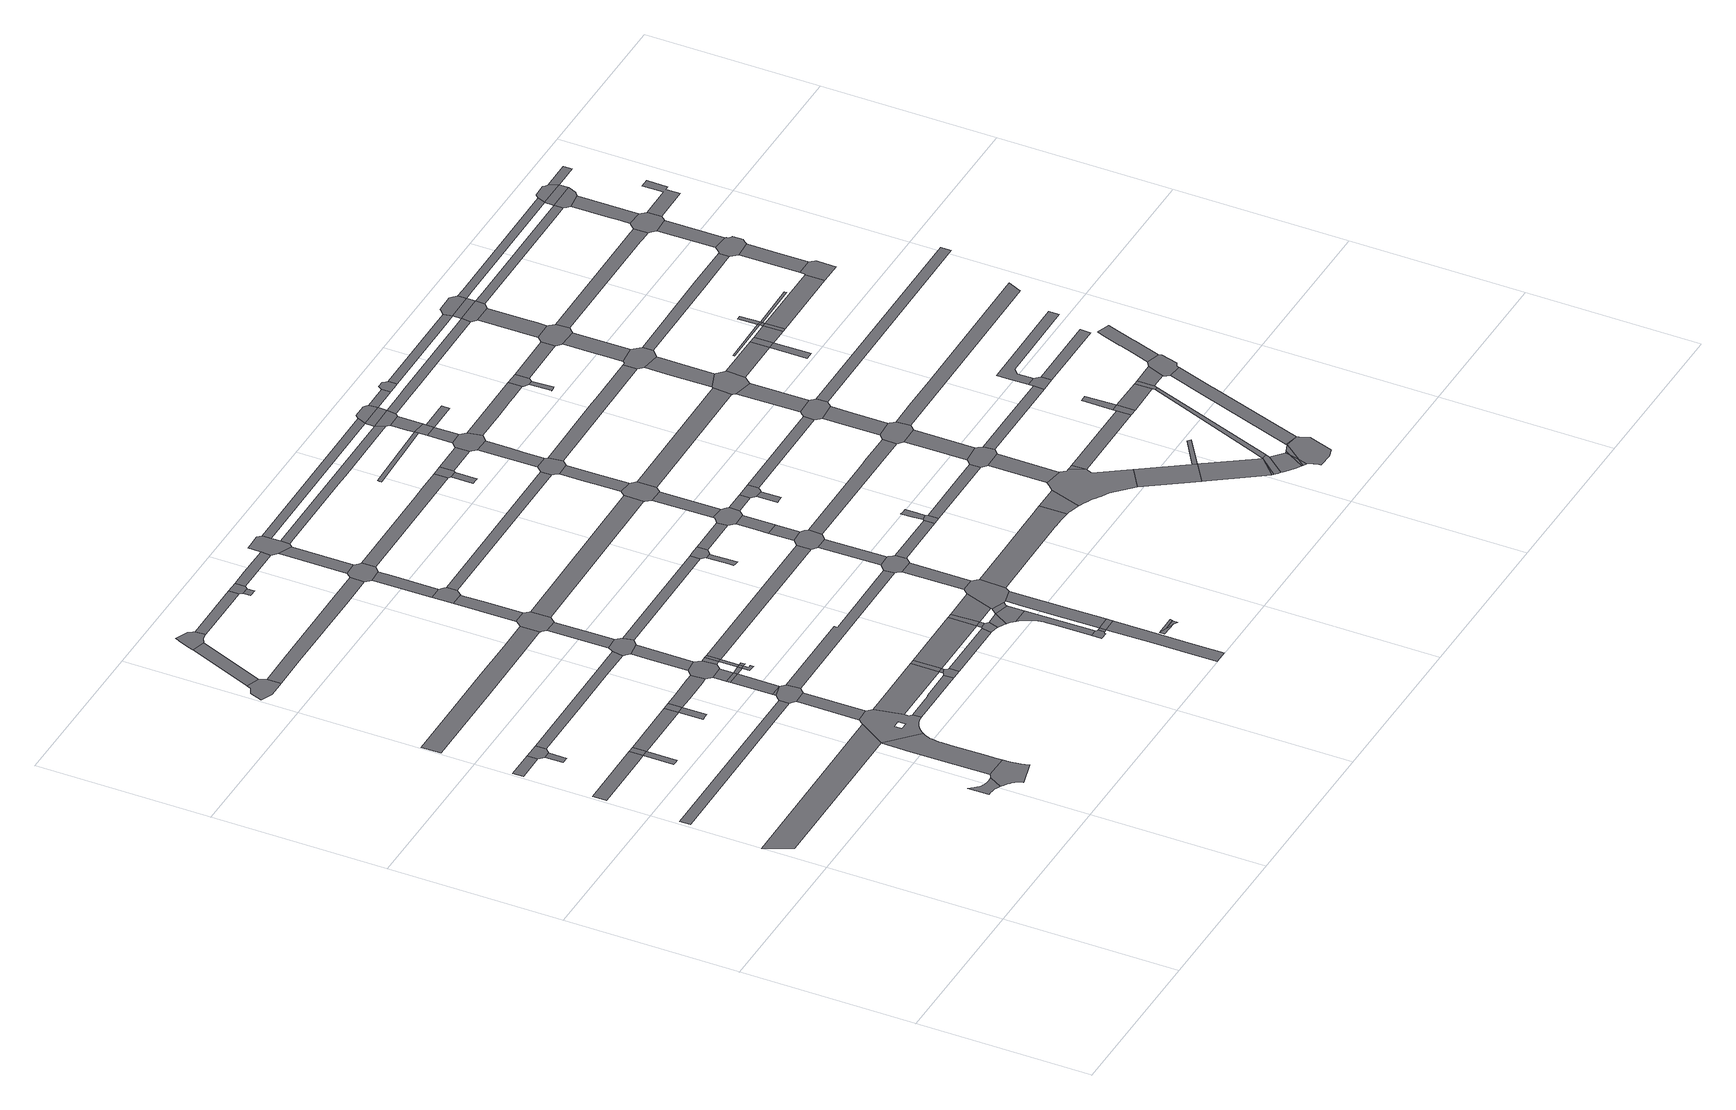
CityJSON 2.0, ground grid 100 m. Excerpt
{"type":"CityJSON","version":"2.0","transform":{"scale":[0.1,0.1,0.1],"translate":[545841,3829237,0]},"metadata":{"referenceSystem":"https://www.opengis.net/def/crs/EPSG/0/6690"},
"CityObjects":{
"road1":{"type":"Road","attributes":{"RoadStructureAttribute.sectionType":"1"},"geometry":[{"type":"MultiSurface","lod":"1","boundaries":[[[0,1,2,3,4]]]}]},
"road2":{"type":"Road","attributes":{"RoadStructureAttribute.sectionType":"1"},"geometry":[{"type":"MultiSurface","lod":"1","boundaries":[[[5,6,7,8]]]}]},
"road3":{"type":"Road","attributes":{"RoadStructureAttribute.sectionType":"1"},"geometry":[{"type":"MultiSurface","lod":"1","boundaries":[[[9,10,11,12,13,14,15,16]]]}]},
"road4":{"type":"Road","geometry":[{"type":"MultiSurface","lod":"1","boundaries":[[[17,18,19,20]]]}]},
"road5":{"type":"Road","geometry":[{"type":"MultiSurface","lod":"1","boundaries":[[[8,7,17,20,21,22]]]}]},
"road6":{"type":"Road","geometry":[{"type":"MultiSurface","lod":"1","boundaries":[[[3,23,24,25,26]]]}]},
"road7":{"type":"Road","attributes":{"RoadStructureAttribute.sectionType":"1"},"geometry":[{"type":"MultiSurface","lod":"1","boundaries":[[[27,28,29,30,31,32,33]]]}]},
"road8":{"type":"Road","geometry":[{"type":"MultiSurface","lod":"1","boundaries":[[[4,3,26,34]]]}]},
"road9":{"type":"Road","geometry":[{"type":"MultiSurface","lod":"1","boundaries":[[[35,36,37,38,39,40,41,42,43,44,45,46,47,48,49,50,51,52,53,54,55]]]}]},
"road10":{"type":"Road","geometry":[{"type":"MultiSurface","lod":"1","boundaries":[[[56,57,58,59,55,54,60,61,62,63,64,65,66,67,68,69,70,71,72,73,74,75,76]]]}]},
"road11":{"type":"Road","attributes":{"RoadStructureAttribute.sectionType":"1"},"geometry":[{"type":"MultiSurface","lod":"1","boundaries":[[[34,26,77,78]]]}]},
"road12":{"type":"Road","geometry":[{"type":"MultiSurface","lod":"1","boundaries":[[[79,80,81,82,83,84,85,86,87,88,89,90,91,92]]]}]},
"road13":{"type":"Road","attributes":{"RoadStructureAttribute.sectionType":"1"},"geometry":[{"type":"MultiSurface","lod":"1","boundaries":[[[15,93,94,56,76,95,96,97,98,99,100,101,102,103,104,105,106,107]]]}]},
"road14":{"type":"Road","geometry":[{"type":"MultiSurface","lod":"1","boundaries":[[[77,108,109,110,111]]]}]},
"road15":{"type":"Road","attributes":{"RoadStructureAttribute.sectionType":"1"},"geometry":[{"type":"MultiSurface","lod":"1","boundaries":[[[112,22,21,113,114,115,116]]]}]},
"road16":{"type":"Road","attributes":{"RoadStructureAttribute.sectionType":"1"},"geometry":[{"type":"MultiSurface","lod":"1","boundaries":[[[117,79,92,118]]]}]},
"road17":{"type":"Road","attributes":{"RoadStructureAttribute.sectionType":"1"},"geometry":[{"type":"MultiSurface","lod":"1","boundaries":[[[119,120,121,122,123,124,125,126,127,128]]]}]},
"road18":{"type":"Road","geometry":[{"type":"MultiSurface","lod":"1","boundaries":[[[78,77,111,129]]]}]},
"road19":{"type":"Road","geometry":[{"type":"MultiSurface","lod":"1","boundaries":[[[130,131,132,133,134,135,16,15,107,136,137,138,139,140,141,142,143,144,145,146,147,148,149,150,151],[152,153,154,155]]]}]},
"road20":{"type":"Road","attributes":{"RoadStructureAttribute.sectionType":"1"},"geometry":[{"type":"MultiSurface","lod":"1","boundaries":[[[156,157,158,159,133,132]]]}]},
"road21":{"type":"Road","attributes":{"RoadStructureAttribute.sectionType":"1"},"geometry":[{"type":"MultiSurface","lod":"1","boundaries":[[[160,161,162,129,111,163,164,165]]]}]},
"road22":{"type":"Road","geometry":[{"type":"MultiSurface","lod":"1","boundaries":[[[166,167,168,169,117,118,170,171,172,173,174,175,176,177]]]}]},
"road23":{"type":"Road","geometry":[{"type":"MultiSurface","lod":"1","boundaries":[[[178,179,180,33,32,181,159,158,182,183,184]]]}]},
"road24":{"type":"Road","attributes":{"RoadStructureAttribute.sectionType":"1"},"geometry":[{"type":"MultiSurface","lod":"1","boundaries":[[[185,179,178]]]}]},
"road25":{"type":"Road","attributes":{"RoadStructureAttribute.sectionType":"1"},"geometry":[{"type":"MultiSurface","lod":"1","boundaries":[[[186,185,178,187]]]}]},
"road26":{"type":"Road","geometry":[{"type":"MultiSurface","lod":"1","boundaries":[[[188,186,187,189]]]}]},
"road27":{"type":"Road","attributes":{"RoadStructureAttribute.sectionType":"1"},"geometry":[{"type":"MultiSurface","lod":"1","boundaries":[[[190,191,192,193,148,147,146,194]]]}]},
"road28":{"type":"Road","attributes":{"RoadStructureAttribute.sectionType":"1"},"geometry":[{"type":"MultiSurface","lod":"1","boundaries":[[[195,196,188,189]]]}]},
"road29":{"type":"Road","attributes":{"RoadStructureAttribute.sectionType":"1"},"geometry":[{"type":"MultiSurface","lod":"1","boundaries":[[[197,198,130,151,199,200,201]]]}]},
"road30":{"type":"Road","geometry":[{"type":"MultiSurface","lod":"1","boundaries":[[[202,203,160,165,196,195,204,205]]]}]},
"road31":{"type":"Road","attributes":{"RoadStructureAttribute.sectionType":"1"},"geometry":[{"type":"MultiSurface","lod":"1","boundaries":[[[206,207,90,89,208,209,210,211]]]}]},
"road32":{"type":"Road","attributes":{"RoadStructureAttribute.sectionType":"1"},"geometry":[{"type":"MultiSurface","lod":"1","boundaries":[[[212,189,187,213]]]}]},
"road33":{"type":"Road","geometry":[{"type":"MultiSurface","lod":"1","boundaries":[[[214,215,216,217,218,213]]]}]},
"road34":{"type":"Road","geometry":[{"type":"MultiSurface","lod":"1","boundaries":[[[219,212,213,218]]]}]},
"road35":{"type":"Road","attributes":{"RoadStructureAttribute.sectionType":"1"},"geometry":[{"type":"MultiSurface","lod":"1","boundaries":[[[220,221,222,223,203,202]]]}]},
"road36":{"type":"Road","attributes":{"RoadStructureAttribute.sectionType":"1"},"geometry":[{"type":"MultiSurface","lod":"1","boundaries":[[[174,173,224,225,226]]]}]},
"road37":{"type":"Road","attributes":{"RoadStructureAttribute.sectionType":"1"},"geometry":[{"type":"MultiSurface","lod":"1","boundaries":[[[227,212,219,228]]]}]},
"road38":{"type":"Road","attributes":{"RoadStructureAttribute.sectionType":"1"},"geometry":[{"type":"MultiSurface","lod":"1","boundaries":[[[205,204,227,229]]]}]},
"road39":{"type":"Road","geometry":[{"type":"MultiSurface","lod":"1","boundaries":[[[230,231,219,218]]]}]},
"road40":{"type":"Road","geometry":[{"type":"MultiSurface","lod":"1","boundaries":[[[232,229,227,228,233]]]}]},
"road41":{"type":"Road","geometry":[{"type":"MultiSurface","lod":"1","boundaries":[[[234,235,236,237,116,115,238,222,221,239,240,241,242]]]}]},
"road42":{"type":"Road","geometry":[{"type":"MultiSurface","lod":"1","boundaries":[[[243,244,245,246,247,190,194,248,249]]]}]},
"road43":{"type":"Road","attributes":{"RoadStructureAttribute.sectionType":"1"},"geometry":[{"type":"MultiSurface","lod":"1","boundaries":[[[250,236,235,251,252]]]}]},
"road44":{"type":"Road","geometry":[{"type":"MultiSurface","lod":"1","boundaries":[[[200,246,245,253]]]}]},
"road45":{"type":"Road","geometry":[{"type":"MultiSurface","lod":"1","boundaries":[[[201,200,253,254]]]}]},
"road46":{"type":"Road","geometry":[{"type":"MultiSurface","lod":"1","boundaries":[[[255,256,257,258,259,128,127,260,261,250,252,262,263,264,265]]]}]},
"road47":{"type":"Road","geometry":[{"type":"MultiSurface","lod":"1","boundaries":[[[266,267,268,269]]]}]},
"road48":{"type":"Road","geometry":[{"type":"MultiSurface","lod":"1","boundaries":[[[226,225,266,269,270,271]]]}]},
"road49":{"type":"Road","attributes":{"RoadStructureAttribute.sectionType":"1"},"geometry":[{"type":"MultiSurface","lod":"1","boundaries":[[[272,273,274,275,276,257,256]]]}]},
"road50":{"type":"Road","attributes":{"RoadStructureAttribute.sectionType":"1"},"geometry":[{"type":"MultiSurface","lod":"1","boundaries":[[[249,248,277,278]]]}]},
"road51":{"type":"Road","geometry":[{"type":"MultiSurface","lod":"1","boundaries":[[[279,280,281,282,275,274,283,284,285]]]}]},
"road52":{"type":"Road","attributes":{"RoadStructureAttribute.sectionType":"1"},"geometry":[{"type":"MultiSurface","lod":"1","boundaries":[[[254,253,286,287]]]}]},
"road53":{"type":"Road","attributes":{"RoadStructureAttribute.sectionType":"1"},"geometry":[{"type":"MultiSurface","lod":"1","boundaries":[[[288,289,184,183,290,291]]]}]},
"road54":{"type":"Road","attributes":{"RoadStructureAttribute.sectionType":"1"},"geometry":[{"type":"MultiSurface","lod":"1","boundaries":[[[292,293,294,295,296,282,281]]]}]},
"road55":{"type":"Road","attributes":{"RoadStructureAttribute.sectionType":"1"},"geometry":[{"type":"MultiSurface","lod":"1","boundaries":[[[297,271,270,298,299,300]]]}]},
"road56":{"type":"Road","geometry":[{"type":"MultiSurface","lod":"1","boundaries":[[[301,302,303,211,210,304,294,293,305,306]]]}]},
"road57":{"type":"Road","attributes":{"RoadStructureAttribute.sectionType":"1"},"geometry":[{"type":"MultiSurface","lod":"1","boundaries":[[[307,242,241,308,309]]]}]},
"road58":{"type":"Road","geometry":[{"type":"MultiSurface","lod":"1","boundaries":[[[310,278,277,311,312,313,314]]]}]},
"road59":{"type":"Road","attributes":{"RoadStructureAttribute.sectionType":"1"},"geometry":[{"type":"MultiSurface","lod":"1","boundaries":[[[315,303,302,316]]]}]},
"road60":{"type":"Road","geometry":[{"type":"MultiSurface","lod":"1","boundaries":[[[286,317,310,314,318]]]}]},
"road61":{"type":"Road","attributes":{"RoadStructureAttribute.sectionType":"1"},"geometry":[{"type":"MultiSurface","lod":"1","boundaries":[[[233,228,319,320]]]}]},
"road62":{"type":"Road","attributes":{"RoadStructureAttribute.sectionType":"1"},"geometry":[{"type":"MultiSurface","lod":"1","boundaries":[[[321,322,323,324,325,326,327,328]]]}]},
"road63":{"type":"Road","geometry":[{"type":"MultiSurface","lod":"1","boundaries":[[[329,330,331,332,333,334,335,336]]]}]},
"road64":{"type":"Road","geometry":[{"type":"MultiSurface","lod":"1","boundaries":[[[287,286,318,337]]]}]},
"road65":{"type":"Road","attributes":{"RoadStructureAttribute.sectionType":"1"},"geometry":[{"type":"MultiSurface","lod":"1","boundaries":[[[338,313,312,339,340,341,342]]]}]},
"road66":{"type":"Road","attributes":{"RoadStructureAttribute.sectionType":"1"},"geometry":[{"type":"MultiSurface","lod":"1","boundaries":[[[343,344,345,346,347,348,349,350,351,352,353,354,355,356,329,336]]]}]},
"road67":{"type":"Road","geometry":[{"type":"MultiSurface","lod":"1","boundaries":[[[357,358,359,300,299,315,316,360,361,362,363]]]}]},
"road68":{"type":"Road","geometry":[{"type":"MultiSurface","lod":"1","boundaries":[[[364,334,333,324]]]}]},
"road69":{"type":"Road","attributes":{"RoadStructureAttribute.sectionType":"1"},"geometry":[{"type":"MultiSurface","lod":"1","boundaries":[[[338,342,365,366,367,344,343,368]]]}]},
"road70":{"type":"Road","geometry":[{"type":"MultiSurface","lod":"1","boundaries":[[[369,364,324,323]]]}]},
"road71":{"type":"Road","geometry":[{"type":"MultiSurface","lod":"1","boundaries":[[[370,371,372,373,374,375,376,377]]]}]},
"road72":{"type":"Road","geometry":[{"type":"MultiSurface","lod":"1","boundaries":[[[378,337,318,379,380]]]}]},
"road73":{"type":"Road","geometry":[{"type":"MultiSurface","lod":"1","boundaries":[[[381,382,370,377]]]}]},
"road74":{"type":"Road","geometry":[{"type":"MultiSurface","lod":"1","boundaries":[[[383,338,368,384,385]]]}]},
"road75":{"type":"Road","geometry":[{"type":"MultiSurface","lod":"1","boundaries":[[[386,374,373,372,387]]]}]},
"road76":{"type":"Road","attributes":{"RoadStructureAttribute.sectionType":"1"},"geometry":[{"type":"MultiSurface","lod":"1","boundaries":[[[388,389,390,391,392,364,369]]]}]},
"road77":{"type":"Road","attributes":{"RoadStructureAttribute.sectionType":"1"},"geometry":[{"type":"MultiSurface","lod":"1","boundaries":[[[393,265,264,394]]]}]},
"road78":{"type":"Road","geometry":[{"type":"MultiSurface","lod":"1","boundaries":[[[395,396,397,380,379,383,385,390,389,398,399,400,401]]]}]},
"road79":{"type":"Road","geometry":[{"type":"MultiSurface","lod":"1","boundaries":[[[402,403,404,405,406,407,408,409]]]}]},
"road80":{"type":"Road","geometry":[{"type":"MultiSurface","lod":"1","boundaries":[[[410,411,309,308,412,402,409,413,414,415]]]}]},
"road81":{"type":"Road","attributes":{"RoadStructureAttribute.sectionType":"1"},"geometry":[{"type":"MultiSurface","lod":"1","boundaries":[[[416,395,401,417]]]}]},
"road82":{"type":"Road","attributes":{"RoadStructureAttribute.sectionType":"1"},"geometry":[{"type":"MultiSurface","lod":"1","boundaries":[[[285,284,418,419]]]}]},
"road83":{"type":"Road","attributes":{"RoadStructureAttribute.sectionType":"1"},"geometry":[{"type":"MultiSurface","lod":"1","boundaries":[[[420,421,422,306,305,423]]]}]},
"road84":{"type":"Road","geometry":[{"type":"MultiSurface","lod":"1","boundaries":[[[424,425,426,427,428,429,430,291,290,431,416,417,432,433,434,435]]]}]},
"road85":{"type":"Road","attributes":{"RoadStructureAttribute.sectionType":"1"},"geometry":[{"type":"MultiSurface","lod":"1","boundaries":[[[436,437,428,427]]]}]},
"road86":{"type":"Road","attributes":{"RoadStructureAttribute.sectionType":"1"},"geometry":[{"type":"MultiSurface","lod":"1","boundaries":[[[415,414,438,439]]]}]},
"road87":{"type":"Road","geometry":[{"type":"MultiSurface","lod":"1","boundaries":[[[440,441,442,320,319,443,437,436,444,445]]]}]},
"road88":{"type":"Road","attributes":{"RoadStructureAttribute.sectionType":"1"},"geometry":[{"type":"MultiSurface","lod":"1","boundaries":[[[446,447,442,441]]]}]},
"road89":{"type":"Road","attributes":{"RoadStructureAttribute.sectionType":"1"},"geometry":[{"type":"MultiSurface","lod":"1","boundaries":[[[448,361,360,449,450,451,452,453,454]]]}]},
"road90":{"type":"Road","attributes":{"RoadStructureAttribute.sectionType":"1"},"geometry":[{"type":"MultiSurface","lod":"1","boundaries":[[[455,456,447,446,457,458]]]}]},
"road91":{"type":"Road","attributes":{"RoadStructureAttribute.sectionType":"1"},"geometry":[{"type":"MultiSurface","lod":"1","boundaries":[[[435,434,459,460]]]}]},
"road92":{"type":"Road","attributes":{"RoadStructureAttribute.sectionType":"1"},"geometry":[{"type":"MultiSurface","lod":"1","boundaries":[[[363,362,461,462,463]]]}]},
"road93":{"type":"Road","attributes":{"RoadStructureAttribute.sectionType":"1"},"geometry":[{"type":"MultiSurface","lod":"1","boundaries":[[[464,465,466,467,399,398,468,469,470,471,472,473,474]]]}]},
"road94":{"type":"Road","geometry":[{"type":"MultiSurface","lod":"1","boundaries":[[[475,476,477,439,438,478,479,455,458,480,481,482,483,484,485]]]}]},
"road95":{"type":"Road","attributes":{"RoadStructureAttribute.sectionType":"1"},"geometry":[{"type":"MultiSurface","lod":"1","boundaries":[[[486,475,485,487]]]}]},
"road96":{"type":"Road","geometry":[{"type":"MultiSurface","lod":"1","boundaries":[[[488,489,490,491,492]]]}]},
"road97":{"type":"Road","attributes":{"RoadStructureAttribute.sectionType":"1"},"geometry":[{"type":"MultiSurface","lod":"1","boundaries":[[[483,482,493,494]]]}]},
"road98":{"type":"Road","geometry":[{"type":"MultiSurface","lod":"1","boundaries":[[[495,420,423,488,492,496]]]}]},
"road99":{"type":"Road","geometry":[{"type":"MultiSurface","lod":"1","boundaries":[[[497,498,393,394,499,486,487,500,501,502,503,504]]]}]},
"road100":{"type":"Road","geometry":[{"type":"MultiSurface","lod":"1","boundaries":[[[505,506,507,508,460,459,509,510]]]}]},
"road101":{"type":"Road","geometry":[{"type":"MultiSurface","lod":"1","boundaries":[[[511,512,513,514,515,516,507,506]]]}]},
"road102":{"type":"Road","geometry":[{"type":"MultiSurface","lod":"1","boundaries":[[[517,518,519,520,521]]]}]},
"road103":{"type":"Road","attributes":{"RoadStructureAttribute.sectionType":"1"},"geometry":[{"type":"MultiSurface","lod":"1","boundaries":[[[522,523,524,525,526,527,528,529,497,504]]]}]},
"road104":{"type":"Road","attributes":{"RoadStructureAttribute.sectionType":"1"},"geometry":[{"type":"MultiSurface","lod":"1","boundaries":[[[530,531,532,533,534,535]]]}]},
"road105":{"type":"Road","geometry":[{"type":"MultiSurface","lod":"1","boundaries":[[[494,493,517,521,536,537,538,539]]]}]},
"road106":{"type":"Road","attributes":{"RoadStructureAttribute.sectionType":"1"},"geometry":[{"type":"MultiSurface","lod":"1","boundaries":[[[540,541,495,496,542,543]]]}]},
"road107":{"type":"Road","geometry":[{"type":"MultiSurface","lod":"1","boundaries":[[[544,545,546,419,418,547,548,526,525,549,550]]]}]},
"road108":{"type":"Road","attributes":{"RoadStructureAttribute.sectionType":"1"},"geometry":[{"type":"MultiSurface","lod":"1","boundaries":[[[551,545,544,552,553,554]]]}]},
"road109":{"type":"Road","attributes":{"RoadStructureAttribute.sectionType":"1"},"geometry":[{"type":"MultiSurface","lod":"1","boundaries":[[[555,556,557,558,445,444,559,560,561,562]]]}]},
"road110":{"type":"Road","attributes":{"RoadStructureAttribute.sectionType":"1"},"geometry":[{"type":"MultiSurface","lod":"1","boundaries":[[[563,464,474,564,565,566,567,568,569,570]]]}]},
"road111":{"type":"Road","attributes":{"RoadStructureAttribute.sectionType":"1"},"geometry":[{"type":"MultiSurface","lod":"1","boundaries":[[[571,510,509,572,573]]]}]},
"road112":{"type":"Road","geometry":[{"type":"MultiSurface","lod":"1","boundaries":[[[574,575,576,577,540,543,578,551,554,579,580]]]}]},
"road113":{"type":"Road","attributes":{"RoadStructureAttribute.sectionType":"1"},"geometry":[{"type":"MultiSurface","lod":"1","boundaries":[[[581,582,576,575]]]}]},
"road114":{"type":"Road","geometry":[{"type":"MultiSurface","lod":"1","boundaries":[[[530,535,583,582,581,584,585]]]}]},
"road115":{"type":"Road","attributes":{"RoadStructureAttribute.sectionType":"1"},"geometry":[{"type":"MultiSurface","lod":"1","boundaries":[[[586,587,588,530,585]]]}]},
"road116":{"type":"Road","geometry":[{"type":"MultiSurface","lod":"1","boundaries":[[[589,454,453,590,587,586,591,592]]]}]},
"road117":{"type":"Road","attributes":{"RoadStructureAttribute.sectionType":"1"},"geometry":[{"type":"MultiSurface","lod":"1","boundaries":[[[462,454,589,593]]]}]},
"road118":{"type":"Road","geometry":[{"type":"MultiSurface","lod":"1","boundaries":[[[594,463,462,593,595,596,597,598]]]}]},
"road119":{"type":"Road","geometry":[{"type":"MultiSurface","lod":"1","boundaries":[[[599,600,563,570,601,602,603,604,605,606,607,608,609,610,611,612,613,614,615,616,617,618,619,620,621,622,623,624,625,626,627]]]}]},
"road120":{"type":"Road","attributes":{"RoadStructureAttribute.sectionType":"1"},"geometry":[{"type":"MultiSurface","lod":"1","boundaries":[[[539,538,628,629,630]]]}]},
"road121":{"type":"Road","geometry":[{"type":"MultiSurface","lod":"1","boundaries":[[[631,632,584,581]]]}]},
"road122":{"type":"Road","attributes":{"RoadStructureAttribute.sectionType":"1"},"geometry":[{"type":"MultiSurface","lod":"1","boundaries":[[[633,502,501,634]]]}]},
"road123":{"type":"Road","attributes":{"RoadStructureAttribute.sectionType":"1"},"geometry":[{"type":"MultiSurface","lod":"1","boundaries":[[[635,636,637,599,627]]]}]},
"road124":{"type":"Road","geometry":[{"type":"MultiSurface","lod":"1","boundaries":[[[638,624,623,639]]]}]},
"road125":{"type":"Road","attributes":{"RoadStructureAttribute.sectionType":"1"},"geometry":[{"type":"MultiSurface","lod":"1","boundaries":[[[595,593,640,641]]]}]},
"road126":{"type":"Road","attributes":{"RoadStructureAttribute.sectionType":"1"},"geometry":[{"type":"MultiSurface","lod":"1","boundaries":[[[642,580,579,643,644,645,646,647]]]}]},
"road127":{"type":"Road","geometry":[{"type":"MultiSurface","lod":"1","boundaries":[[[620,619,648,649,650]]]}]},
"road128":{"type":"Road","geometry":[{"type":"MultiSurface","lod":"1","boundaries":[[[651,652,653,654,655,573,572,656,657,636,635,658,659,660]]]}]},
"road129":{"type":"Road","attributes":{"RoadStructureAttribute.sectionType":"1"},"geometry":[{"type":"MultiSurface","lod":"1","boundaries":[[[661,662,663,550,549,664]]]}]},
"road130":{"type":"Road","attributes":{"RoadStructureAttribute.sectionType":"1"},"geometry":[{"type":"MultiSurface","lod":"1","boundaries":[[[665,666,667,654,653]]]}]},
"road131":{"type":"Road","geometry":[{"type":"MultiSurface","lod":"1","boundaries":[[[668,641,640,669,670,671,672,673,674]]]}]},
"road132":{"type":"Road","attributes":{"RoadStructureAttribute.sectionType":"1"},"geometry":[{"type":"MultiSurface","lod":"1","boundaries":[[[675,676,677,678,649,648,679,680,681,682,683]]]}]},
"road133":{"type":"Road","geometry":[{"type":"MultiSurface","lod":"1","boundaries":[[[684,685,686,687,688,562,561,666,665,689,690,691,692]]]}]},
"road134":{"type":"Road","attributes":{"RoadStructureAttribute.sectionType":"1"},"geometry":[{"type":"MultiSurface","lod":"1","boundaries":[[[683,682,693]]]}]},
"road135":{"type":"Road","geometry":[{"type":"MultiSurface","lod":"1","boundaries":[[[683,693,694,695,696,697]]]}]},
"road136":{"type":"Road","attributes":{"RoadStructureAttribute.sectionType":"1"},"geometry":[{"type":"MultiSurface","lod":"1","boundaries":[[[698,699,700,701,687,686]]]}]},
"road137":{"type":"Road","attributes":{"RoadStructureAttribute.sectionType":"1"},"geometry":[{"type":"MultiSurface","lod":"1","boundaries":[[[702,696,695,703,704,705,706,707,708]]]}]},
"road138":{"type":"Road","attributes":{"RoadStructureAttribute.sectionType":"1"},"geometry":[{"type":"MultiSurface","lod":"1","boundaries":[[[709,710,711,712,650,649]]]}]},
"road139":{"type":"Road","geometry":[{"type":"MultiSurface","lod":"1","boundaries":[[[713,714,715]]]}]},
"road140":{"type":"Road","geometry":[{"type":"MultiSurface","lod":"1","boundaries":[[[716,717,718,719,720,721]]]}]},
"road141":{"type":"Road","attributes":{"RoadStructureAttribute.sectionType":"1"},"geometry":[{"type":"MultiSurface","lod":"1","boundaries":[[[707,706,714,713]]]}]},
"road142":{"type":"Road","attributes":{"RoadStructureAttribute.sectionType":"1"},"geometry":[{"type":"MultiSurface","lod":"1","boundaries":[[[639,623,722,723]]]}]},
"road143":{"type":"Road","geometry":[{"type":"MultiSurface","lod":"1","boundaries":[[[724,642,647,725,721,720,726,727]]]}]},
"road144":{"type":"Road","geometry":[{"type":"MultiSurface","lod":"1","boundaries":[[[728,729,730,731,732,630,629,733,700,699,734,735,736,737]]]}]},
"road145":{"type":"Road","geometry":[{"type":"MultiSurface","lod":"1","boundaries":[[[738,739,708,707]]]}]},
"road146":{"type":"Road","attributes":{"RoadStructureAttribute.sectionType":"1"},"geometry":[{"type":"MultiSurface","lod":"1","boundaries":[[[740,741,742,743,589,592,744,745,746,747,748]]]}]},
"road147":{"type":"Road","attributes":{"RoadStructureAttribute.sectionType":"1"},"geometry":[{"type":"MultiSurface","lod":"1","boundaries":[[[749,738,707,713]]]}]},
"road148":{"type":"Road","attributes":{"RoadStructureAttribute.sectionType":"1"},"geometry":[{"type":"MultiSurface","lod":"1","boundaries":[[[750,731,730,751]]]}]},
"road149":{"type":"Road","geometry":[{"type":"MultiSurface","lod":"1","boundaries":[[[749,713,715,752,753,754,755,756,757,758,759]]]}]},
"road150":{"type":"Road","attributes":{"RoadStructureAttribute.sectionType":"1"},"geometry":[{"type":"MultiSurface","lod":"1","boundaries":[[[760,660,659,761,762,763]]]}]},
"road151":{"type":"Road","attributes":{"RoadStructureAttribute.sectionType":"1"},"geometry":[{"type":"MultiSurface","lod":"1","boundaries":[[[764,749,759]]]}]},
"road152":{"type":"Road","geometry":[{"type":"MultiSurface","lod":"1","boundaries":[[[765,766,767,768,633,634,769,770,750,751,771,772,773,774]]]}]},
"road153":{"type":"Road","attributes":{"RoadStructureAttribute.sectionType":"1"},"geometry":[{"type":"MultiSurface","lod":"1","boundaries":[[[775,776,671,670,777,778,779]]]}]},
"road154":{"type":"Road","attributes":{"RoadStructureAttribute.sectionType":"1"},"geometry":[{"type":"MultiSurface","lod":"1","boundaries":[[[780,724,727,781]]]}]},
"road155":{"type":"Road","attributes":{"RoadStructureAttribute.sectionType":"1"},"geometry":[{"type":"MultiSurface","lod":"1","boundaries":[[[782,783,784,768,767,785,786,787]]]}]},
"road156":{"type":"Road","attributes":{"RoadStructureAttribute.sectionType":"1"},"geometry":[{"type":"MultiSurface","lod":"1","boundaries":[[[788,789,790,683,697,791,792,793]]]}]},
"road157":{"type":"Road","geometry":[{"type":"MultiSurface","lod":"1","boundaries":[[[794,723,722,795,796]]]}]},
"road158":{"type":"Road","geometry":[{"type":"MultiSurface","lod":"1","boundaries":[[[797,798,799,661,664,800,801,782,787,802,803]]]}]},
"road159":{"type":"Road","geometry":[{"type":"MultiSurface","lod":"1","boundaries":[[[804,805,806,794,796]]]}]},
"road160":{"type":"Road","attributes":{"RoadStructureAttribute.sectionType":"1"},"geometry":[{"type":"MultiSurface","lod":"1","boundaries":[[[807,808,809,798,797,810]]]}]},
"road161":{"type":"Road","attributes":{"RoadStructureAttribute.sectionType":"1"},"geometry":[{"type":"MultiSurface","lod":"1","boundaries":[[[774,773,811,812]]]}]},
"road162":{"type":"Road","attributes":{"RoadStructureAttribute.sectionType":"1"},"geometry":[{"type":"MultiSurface","lod":"1","boundaries":[[[796,795,813,814,815]]]}]},
"road163":{"type":"Road","attributes":{"RoadStructureAttribute.sectionType":"1"},"geometry":[{"type":"MultiSurface","lod":"1","boundaries":[[[816,817,764,759,818,819,820]]]}]},
"road164":{"type":"Road","geometry":[{"type":"MultiSurface","lod":"1","boundaries":[[[821,822,823,824,780,781,825,826,807,810,827,828,829]]]}]},
"road165":{"type":"Road","geometry":[{"type":"MultiSurface","lod":"1","boundaries":[[[830,763,762,831,832,833]]]}]},
"road166":{"type":"Road","attributes":{"RoadStructureAttribute.sectionType":"1"},"geometry":[{"type":"MultiSurface","lod":"1","boundaries":[[[834,835,836,837,823,822]]]}]},
"road167":{"type":"Road","geometry":[{"type":"MultiSurface","lod":"1","boundaries":[[[811,838,839,840,841]]]}]},
"road168":{"type":"Road","geometry":[{"type":"MultiSurface","lod":"1","boundaries":[[[815,814,788,793,842,843,844]]]}]},
"road169":{"type":"Road","geometry":[{"type":"MultiSurface","lod":"1","boundaries":[[[812,811,841,845]]]}]},
"road170":{"type":"Road","geometry":[{"type":"MultiSurface","lod":"1","boundaries":[[[846,847,848,849]]]}]},
"road171":{"type":"Road","geometry":[{"type":"MultiSurface","lod":"1","boundaries":[[[850,740,748,851,837,836,852,853]]]}]},
"road172":{"type":"Road","attributes":{"RoadStructureAttribute.sectionType":"1"},"geometry":[{"type":"MultiSurface","lod":"1","boundaries":[[[854,778,740,850]]]}]},
"road173":{"type":"Road","attributes":{"RoadStructureAttribute.sectionType":"1"},"geometry":[{"type":"MultiSurface","lod":"1","boundaries":[[[844,843,855,856]]]}]},
"road174":{"type":"Road","geometry":[{"type":"MultiSurface","lod":"1","boundaries":[[[857,858,859,860,779,778,854,861]]]}]},
"road175":{"type":"Road","attributes":{"RoadStructureAttribute.sectionType":"1"},"geometry":[{"type":"MultiSurface","lod":"1","boundaries":[[[862,863,864,692,691,865,866]]]}]},
"road176":{"type":"Road","attributes":{"RoadStructureAttribute.sectionType":"1"},"geometry":[{"type":"MultiSurface","lod":"1","boundaries":[[[845,841,867,868,869]]]}]},
"road177":{"type":"Road","geometry":[{"type":"MultiSurface","lod":"1","boundaries":[[[869,868,870,871]]]}]},
"road178":{"type":"Road","geometry":[{"type":"MultiSurface","lod":"1","boundaries":[[[872,856,855,873,816,820,874,875,876,877,878]]]}]},
"road179":{"type":"Road","attributes":{"RoadStructureAttribute.sectionType":"1"},"geometry":[{"type":"MultiSurface","lod":"1","boundaries":[[[832,831,879,880]]]}]},
"road180":{"type":"Road","geometry":[{"type":"MultiSurface","lod":"1","boundaries":[[[849,869,871,881]]]}]},
"road181":{"type":"Road","geometry":[{"type":"MultiSurface","lod":"1","boundaries":[[[846,849,881,882]]]}]},
"road182":{"type":"Road","geometry":[{"type":"MultiSurface","lod":"1","boundaries":[[[883,884,846,882]]]}]},
"road183":{"type":"Road","attributes":{"RoadStructureAttribute.sectionType":"1"},"geometry":[{"type":"MultiSurface","lod":"1","boundaries":[[[885,886,887,830,833,888,889,890,891]]]}]},
"road184":{"type":"Road","attributes":{"RoadStructureAttribute.sectionType":"1"},"geometry":[{"type":"MultiSurface","lod":"1","boundaries":[[[737,736,892,893]]]}]},
"road185":{"type":"Road","attributes":{"RoadStructureAttribute.sectionType":"1"},"geometry":[{"type":"MultiSurface","lod":"1","boundaries":[[[894,803,802,895,896,897]]]}]},
"road186":{"type":"Road","attributes":{"RoadStructureAttribute.sectionType":"1"},"geometry":[{"type":"MultiSurface","lod":"1","boundaries":[[[898,899,900,901,902,903,872,878,904,905,906]]]}]},
"road187":{"type":"Road","geometry":[{"type":"MultiSurface","lod":"1","boundaries":[[[907,908,882,881]]]}]},
"road188":{"type":"Road","attributes":{"RoadStructureAttribute.sectionType":"1"},"geometry":[{"type":"MultiSurface","lod":"1","boundaries":[[[871,870,909,910]]]}]},
"road189":{"type":"Road","attributes":{"RoadStructureAttribute.sectionType":"1"},"geometry":[{"type":"MultiSurface","lod":"1","boundaries":[[[911,912,829,828,913,914,915,916]]]}]},
"road190":{"type":"Road","attributes":{"RoadStructureAttribute.sectionType":"1"},"geometry":[{"type":"MultiSurface","lod":"1","boundaries":[[[917,850,853,918,919,920,921]]]}]},
"road191":{"type":"Road","attributes":{"RoadStructureAttribute.sectionType":"1"},"geometry":[{"type":"MultiSurface","lod":"1","boundaries":[[[922,861,854,923,924,925]]]}]},
"road192":{"type":"Road","geometry":[{"type":"MultiSurface","lod":"1","boundaries":[[[926,927,928,929,930,910,909,931,932]]]}]},
"road193":{"type":"Road","attributes":{"RoadStructureAttribute.sectionType":"1"},"geometry":[{"type":"MultiSurface","lod":"1","boundaries":[[[933,934,935,936,929,928]]]}]},
"road194":{"type":"Road","geometry":[{"type":"MultiSurface","lod":"1","boundaries":[[[937,938,939,897,896,940,941,935,934,942,943,944,945,946,947,948,949,950]]]}]},
"road195":{"type":"Road","attributes":{"RoadStructureAttribute.sectionType":"1"},"geometry":[{"type":"MultiSurface","lod":"1","boundaries":[[[951,952,937,950]]]}]},
"road196":{"type":"Road","geometry":[{"type":"MultiSurface","lod":"1","boundaries":[[[953,954,955,916,915,956,957,952,951,958,959,960]]]}]},
"road197":{"type":"Road","attributes":{"RoadStructureAttribute.sectionType":"1"},"geometry":[{"type":"MultiSurface","lod":"1","boundaries":[[[961,962,963,964,953,960]]]}]},
"road198":{"type":"Road","geometry":[{"type":"MultiSurface","lod":"1","boundaries":[[[965,921,920,966,962,961,967,968,969]]]}]},
"road199":{"type":"Road","attributes":{"RoadStructureAttribute.sectionType":"1"},"geometry":[{"type":"MultiSurface","lod":"1","boundaries":[[[970,924,921,965]]]}]},
"road200":{"type":"Road","geometry":[{"type":"MultiSurface","lod":"1","boundaries":[[[971,972,973,925,924,970,974]]]}]},
"road201":{"type":"Road","attributes":{"RoadStructureAttribute.sectionType":"1"},"geometry":[{"type":"MultiSurface","lod":"1","boundaries":[[[975,976,977,959,958,978,979,980]]]}]},
"road202":{"type":"Road","attributes":{"RoadStructureAttribute.sectionType":"1"},"geometry":[{"type":"MultiSurface","lod":"1","boundaries":[[[981,974,970,982]]]}]}
},
"vertices":[
[24,2339,0],[24,2259,0],[389,2262,0],[452,2263,0],[452,2343,0],
[19,2789,0],[19,2729,0],[186,2730,0],[186,2790,0],
[1176,1380,0],[1099,1379,0],[1045,1379,0],[998,1378,0],[4,1370,0],[79,1219,0],[1084,1225,0],[1184,1380,0],
[217,2705,0],[218,2603,0],[258,2603,0],[257,2704,0],
[282,2731,0],[282,2791,0],
[453,2090,0],[472,2090,0],[491,2090,0],[490,2263,0],
[993,1852,0],[27,1846,0],[28,1785,0],[670,1790,0],[994,1793,0],[1183,1795,0],[1182,1853,0],
[490,2343,0],
[1050,592,0],[1036,592,0],[1018,592,0],[1007,594,0],[999,596,0],[991,599,0],[982,603,0],[975,608,0],[966,616,0],[962,619,0],[953,630,0],[931,658,0],[931,537,0],[950,537,0],[963,536,0],[975,534,0],[986,532,0],[996,528,0],[1006,523,0],[1018,517,0],[1060,593,0],
[1088,607,0],[1079,601,0],[1069,596,0],[1063,594,0],[1036,505,0],[1052,494,0],[1066,483,0],[1076,474,0],[1083,466,0],[1089,458,0],[1094,449,0],[1100,438,0],[1103,428,0],[1104,425,0],[1251,464,0],[1244,490,0],[1239,511,0],[1235,535,0],[1231,565,0],[1230,575,0],[1228,606,0],
[863,2266,0],[862,2346,0],
[94,4335,0],[84,4309,0],[58,4297,0],[45,4291,0],[16,4217,0],[31,4211,0],[48,4204,0],[80,4191,0],[86,4189,0],[144,4189,0],[190,4190,0],[189,4269,0],[181,4283,0],[169,4305,0],
[1083,1058,0],[1085,898,0],[1227,651,0],[1226,696,0],[1223,848,0],[1223,908,0],[1224,953,0],[1224,967,0],[1226,993,0],[1228,1009,0],[1230,1022,0],[1234,1035,0],[1239,1046,0],[1245,1058,0],[1253,1071,0],
[866,2128,0],[887,2129,0],[911,2129,0],[908,2267,0],
[984,2796,0],[686,2734,0],[984,2736,0],[1173,2737,0],[1185,2798,0],
[248,4717,0],[326,4695,0],
[979,3314,0],[708,3312,0],[380,3309,0],[15,3307,0],[15,3193,0],[255,3196,0],[579,3199,0],[980,3202,0],[1169,3205,0],[1167,3316,0],
[907,2347,0],
[1323,1389,0],[1299,1414,0],[1296,1417,0],[1214,1413,0],[1214,1410,0],[1209,1405,0],[1260,1082,0],[1269,1092,0],[1279,1102,0],[1290,1112,0],[1299,1118,0],[1310,1125,0],[1319,1129,0],[1329,1133,0],[1340,1136,0],[1358,1139,0],[1372,1139,0],[1372,1144,0],[1372,1188,0],[1361,1195,0],[1356,1203,0],[1355,1228,0],[1286,1186,0],[1245,1187,0],[1244,1227,0],[1286,1227,0],
[1295,1605,0],[1295,1606,0],[1293,1770,0],[1213,1767,0],
[1175,2351,0],[1135,2350,0],[988,2347,0],[989,2267,0],[1139,2269,0],[1180,2271,0],
[298,4840,0],[291,4824,0],[288,4817,0],[260,4747,0],[361,4717,0],[374,4718,0],[378,4718,0],[396,4718,0],[395,4777,0],[388,4787,0],[379,4799,0],[371,4810,0],
[1292,1905,0],[1212,1884,0],[1193,1865,0],[1194,1785,0],[1313,1791,0],[1322,1800,0],[1318,1879,0],
[1212,1905,0],
[1211,2141,0],[1292,2142,0],
[1211,2166,0],[1292,2166,0],
[1746,1197,0],[1557,1194,0],[1554,1190,0],[1519,1191,0],[1747,1142,0],
[1292,2245,0],[1210,2242,0],
[1460,1390,0],[1459,1390,0],[1460,1230,0],[1763,1232,0],[1762,1393,0],
[1287,2390,0],[1206,2381,0],[1319,2275,0],[1313,2355,0],
[969,4276,0],[402,4271,0],[403,4191,0],[970,4195,0],[1157,4195,0],[1160,4276,0],
[1347,2169,0],[1345,2144,0],
[1348,2101,0],[1387,2099,0],[1387,2117,0],[1367,2116,0],[1368,2148,0],
[1367,2170,0],
[1286,2591,0],[1286,2716,0],[1205,2705,0],[1205,2590,0],
[726,4720,0],[783,4721,0],[783,4780,0],
[1345,2275,0],[1367,2275,0],
[1346,2355,0],
[1387,2148,0],[1386,2171,0],
[1356,2355,0],[1366,2355,0],
[1301,2811,0],[1282,2836,0],[1201,2829,0],[1188,2804,0],[1185,2725,0],[1305,2733,0],[1317,2745,0],[1320,2745,0],[1308,2803,0],
[1802,1202,0],[1797,1208,0],[1794,1218,0],[1763,1210,0],[1756,1201,0],[1812,1142,0],[1811,1197,0],
[1196,3177,0],[1280,2954,0],[1276,3177,0],
[1794,1233,0],
[1792,1393,0],
[1301,3326,0],[1277,3353,0],[1197,3352,0],[1197,3346,0],[1173,3322,0],[1172,3202,0],[1176,3198,0],[1296,3200,0],[1301,3206,0],[1305,3211,0],[1304,3322,0],
[797,4704,0],[798,4661,0],[843,4662,0],[842,4704,0],
[856,4721,0],[856,4780,0],
[1276,3559,0],[1273,3706,0],[1274,3707,0],[1195,3705,0],[1197,3559,0],
[2185,1145,0],[2193,1200,0],
[1293,3809,0],[1271,3828,0],[1269,3829,0],[1193,3828,0],[1292,3729,0],[1301,3739,0],[1304,3799,0],
[2201,1236,0],[2200,1397,0],
[1877,1865,0],[1876,1884,0],[2425,1811,0],[2420,1870,0],
[1269,4097,0],[1269,4171,0],[1188,4166,0],[1189,4142,0],[1189,4096,0],
[964,4781,0],[965,4722,0],[1153,4723,0],[1158,4781,0],
[1287,4289,0],[1267,4310,0],[1187,4307,0],[1178,4176,0],[1299,4200,0],[1298,4278,0],
[1539,2804,0],[2093,2750,0],[2093,2809,0],
[2200,1207,0],[2214,1138,0],[2235,1132,0],[2255,1192,0],[2237,1206,0],
[1185,4694,0],[1265,4661,0],
[2202,1217,0],[2237,1237,0],
[2417,2280,0],[2414,2361,0],
[2549,165,0],[2548,435,0],[2546,630,0],[2464,629,0],[2466,365,0],[2468,142,0],[2469,1,0],[2551,2,0],
[2385,673,0],[2386,617,0],[2431,617,0],[2433,625,0],[2442,629,0],[2444,665,0],[2434,670,0],[2431,673,0],
[2231,1398,0],
[2336,1194,0],[2241,1129,0],[2256,1123,0],[2272,1115,0],[2284,1108,0],
[2424,1074,0],[2324,1073,0],[2334,1061,0],[2344,1047,0],[2351,1035,0],[2358,1023,0],[2364,1008,0],[2371,992,0],[2376,973,0],[2380,958,0],[2382,942,0],[2383,926,0],[2384,903,0],[2384,880,0],
[1262,4859,0],[1182,4855,0],[1159,4855,0],[1283,4680,0],[1284,4733,0],[1284,4785,0],[1282,4835,0],
[2464,666,0],
[2296,1099,0],[2310,1087,0],[2315,1083,0],[2422,1171,0],
[2546,667,0],
[2563,376,0],[2564,346,0],[2658,344,0],[2645,346,0],[2611,358,0],[2582,358,0],[2582,360,0],[2605,361,0],
[2261,1398,0],[2368,1239,0],[2425,1400,0],
[2684,363,0],[2685,376,0],
[2368,1230,0],[2426,1184,0],[2442,1197,0],
[2680,359,0],[2682,332,0],
[2544,859,0],[2538,1218,0],[2459,1199,0],[2458,1095,0],[2461,866,0],
[2409,3338,0],[2407,3226,0],
[2455,1432,0],[2454,1431,0],[2426,1400,0],[2557,1247,0],[2565,1398,0],[2535,1431,0],[2535,1432,0],
[2117,2726,0],[2118,2599,0],[2118,2573,0],[2136,2571,0],[2153,2568,0],[2153,2571,0],[2153,2599,0],[2149,2726,0],
[2145,2810,0],[2123,2810,0],[2117,2728,0],[2151,2727,0],[2178,2750,0],[2177,2810,0],
[2449,1781,0],[2534,1780,0],
[2406,3748,0],[2404,3809,0],
[2149,4289,0],[2008,4287,0],[1924,4285,0],[2150,4209,0],
[2558,1874,0],[2551,1883,0],[2535,1901,0],[2531,1906,0],[2453,1902,0],[2451,1901,0],[2431,1881,0],[2432,1803,0],[2551,1801,0],[2560,1811,0],[2561,1812,0],[2560,1874,0],
[2526,2257,0],[2447,2256,0],
[2412,2752,0],[2408,2812,0],
[2547,2381,0],[2527,2397,0],[2446,2392,0],[2441,2261,0],[2556,2288,0],[2562,2368,0],
[2525,2537,0],[2445,2536,0],
[2349,4739,0],[1324,4681,0],[1851,4686,0],[1927,4685,0],[2350,4688,0],[2404,4689,0],[2381,4740,0],
[2444,2721,0],[2444,2602,0],[2524,2603,0],[2522,2722,0],
[2894,1815,0],[2894,1876,0],
[2349,4795,0],[2381,4795,0],[2402,4846,0],
[3264,1405,0],[3151,1404,0],[3148,1404,0],[2798,1400,0],[2800,1250,0],[3129,1255,0],[3149,1254,0],[3151,1254,0],[3204,1253,0],[3237,1251,0],[3265,1248,0],
[2441,2850,0],[2441,2840,0],[2420,2822,0],[2422,2742,0],[2443,2722,0],[2522,2723,0],[2542,2744,0],[2550,2754,0],[2554,2815,0],[2543,2824,0],[2521,2842,0],
[2437,3193,0],[2516,3190,0],
[2163,4198,0],[2163,4073,0],[2185,4073,0],[2205,4073,0],[2205,4198,0],
[2676,2755,0],[2676,2816,0],
[2213,4289,0],[2214,4210,0],
[2435,3367,0],[2413,3342,0],[2411,3222,0],[2540,3216,0],[2544,3220,0],[2543,3332,0],[2539,3336,0],[2515,3360,0],
[2935,1886,0],[2935,1889,0],[2900,1883,0],[2898,1881,0],[2943,1816,0],[2942,1877,0],
[2935,1945,0],[2936,2004,0],[2934,2004,0],[2914,2005,0],[2891,2006,0],[2895,1945,0],
[2700,2731,0],[2704,2614,0],[2726,2615,0],[2748,2616,0],[2745,2726,0],
[2515,3368,0],[2513,3520,0],[2512,3572,0],[2512,3718,0],[2432,3715,0],[2432,3571,0],[2433,3518,0],[2435,3376,0],
[2426,4537,0],[1969,4521,0],[1968,4508,0],[1967,4496,0],[1968,4496,0],[2426,4514,0],
[2762,2745,0],[2763,2746,0],[2771,2755,0],[2771,2817,0],
[2397,4292,0],[2392,4292,0],[2397,4212,0],[2401,4212,0],
[2518,3843,0],[2434,3841,0],[2416,3822,0],[2413,3740,0],[2414,3738,0],[2539,3750,0],[2529,3830,0],
[2431,4182,0],[2517,3971,0],[2517,4033,0],[2516,4177,0],
[3212,2372,0],[3211,2372,0],[3136,2371,0],[2586,2368,0],[2564,2288,0],[3224,2291,0],[3421,2293,0],[3425,2373,0],
[3414,1407,0],[3285,1245,0],[3300,1241,0],[3314,1238,0],[3323,1235,0],[3333,1233,0],[3343,1229,0],[3352,1226,0],
[3293,1879,0],[3430,1821,0],[3426,1880,0],
[2528,4302,0],[2508,4323,0],[2428,4321,0],[2408,4302,0],[2409,4203,0],[2554,4213,0],[2538,4292,0],
[2507,4465,0],[2427,4464,0],
[2426,4505,0],[2507,4510,0],[2507,4527,0],
[2506,4673,0],[2425,4671,0],[2425,4574,0],
[2532,4744,0],[2410,4683,0],[2521,4689,0],[2524,4691,0],
[2533,4795,0],
[2422,4865,0],[2528,4847,0],[2526,4848,0],[2517,4855,0],[2503,4866,0],
[3462,1457,0],[3444,1438,0],[3358,1223,0],[3367,1221,0],[3374,1218,0],[3382,1215,0],[3389,1212,0],[3398,1208,0],[3411,1201,0],[3422,1196,0],[3432,1191,0],[3440,1186,0],[3446,1182,0],[3449,1180,0],[3457,1175,0],[3463,1171,0],[3471,1166,0],[3479,1160,0],[3484,1157,0],[3523,1135,0],[3632,1030,0],[3757,1116,0],[3637,1291,0],[3645,1310,0],[3652,1329,0],[3610,1411,0],[3598,1411,0],[3573,1438,0],[3571,1440,0],
[3420,2761,0],[3421,2760,0],[3421,2821,0],
[2688,4467,0],[2688,4512,0],
[3437,3342,0],[3429,3232,0],
[3570,1795,0],[3461,1792,0],[3462,1461,0],
[3625,1411,0],[3652,1412,0],
[2679,4797,0],[2678,4848,0],
[3018,4297,0],[2746,4215,0],[2855,4216,0],[2872,4216,0],[2909,4217,0],[3019,4218,0],
[3820,759,0],[3944,845,0],[3930,866,0],
[3586,1893,0],[3576,1906,0],[3566,1918,0],[3457,1910,0],[3453,1906,0],[3439,1812,0],[3456,1797,0],[3576,1801,0],[3601,1825,0],[3592,1886,0],
[3412,3841,0],[3090,3837,0],[3044,3836,0],[3413,3760,0],
[3566,2267,0],[3453,2264,0],[3456,2126,0],
[2696,4873,0],[2721,4797,0],[2758,4798,0],[2757,4849,0],[2749,4858,0],[2736,4870,0],[2736,4873,0],
[4122,586,0],[3977,796,0],[3957,826,0],[3948,839,0],[3834,740,0],[3965,552,0],[3998,504,0],[4029,465,0],[4137,567,0],
[3572,2398,0],[3568,2403,0],[3561,2410,0],[3455,2401,0],[3448,2395,0],[3569,2271,0],[3576,2278,0],[3593,2298,0],[3589,2379,0],
[4037,457,0],
[4055,441,0],[4066,432,0],[4161,543,0],[4169,565,0],
[3560,2613,0],[3559,2735,0],[3451,2728,0],[3452,2612,0],
[4160,540,0],[4079,422,0],[4102,403,0],[4133,381,0],[4164,361,0],[4223,457,0],[4231,483,0],
[4113,962,0],[4114,963,0],[4107,970,0],[4101,978,0],
[4207,399,0],[4172,356,0],[4191,345,0],
[3053,4069,0],[3053,4067,0],[3070,4069,0],[3086,4072,0],[3080,4195,0],[3050,4194,0],
[4172,1333,0],[4172,1414,0],
[3097,4298,0],[3024,4214,0],[3097,4217,0],[3098,4219,0],
[3578,2837,0],[3566,2848,0],[3558,2856,0],[3451,2851,0],[3445,2846,0],[3442,2737,0],[3563,2740,0],[3584,2763,0],[3587,2766,0],[3586,2829,0],
[4242,487,0],[4240,486,0],
[3407,4754,0],[3339,4753,0],[2737,4747,0],[2679,4746,0],[2533,4691,0],[2680,4693,0],[2738,4693,0],[3344,4699,0],[3400,4700,0],
[4293,507,0],
[3445,3214,0],[3556,3191,0],
[4196,342,0],[4215,285,0],[4218,275,0],[4301,272,0],[4355,287,0],[4405,430,0],[4379,485,0],[4375,493,0],
[3887,1887,0],[3605,1825,0],[4175,1827,0],[4175,1888,0],
[4295,513,0],
[3593,3351,0],[3558,3384,0],[3551,3390,0],[3445,3350,0],[3432,3228,0],[3440,3220,0],[3560,3197,0],[3588,3231,0],[3591,3235,0],[3597,3347,0],
[3341,4853,0],[3339,4853,0],[3340,4804,0],[3407,4805,0],[3397,4853,0],
[3403,4302,0],[3406,4222,0],
[3441,3732,0],[3441,3696,0],[3441,3581,0],[3550,3582,0],[3549,3695,0],[3549,3717,0],
[4425,1321,0],[4335,1090,0],[4151,604,0],[4179,593,0],[4360,1090,0],[4441,1315,0],
[4172,1435,0],[4217,1333,0],[4216,1435,0],
[3549,3864,0],[3439,3852,0],[3430,3841,0],[3433,3741,0],[3440,3733,0],[3592,3758,0],[3593,3819,0],
[4212,1615,0],[4212,1616,0],[4175,1614,0],
[3436,4196,0],[3438,4011,0],[3439,3949,0],[3546,4194,0],
[3877,3237,0],[3876,3349,0],
[4416,1335,0],[4422,1335,0],[4421,1436,0],
[4565,1303,0],[4491,1086,0],[4567,1060,0],[4571,1073,0],[4646,1293,0],
[3550,4328,0],[3543,4335,0],[3433,4334,0],[3428,4328,0],[3408,4222,0],[3432,4200,0],[3555,4203,0],[3575,4224,0],[3572,4303,0],
[4175,1915,0],[4262,1827,0],[4262,1888,0],[4234,1915,0],
[3543,4395,0],[3543,4470,0],[3540,4675,0],[3431,4674,0],
[3879,3025,0],[3902,3025,0],[3924,3025,0],[3922,3237,0],
[4449,1335,0],[4449,1337,0],[4449,1436,0],
[3921,3349,0],
[4027,3380,0],[3734,3375,0],[3734,3365,0],[4027,3370,0],
[3573,4756,0],[3426,4678,0],[3546,4681,0],[3570,4705,0],
[3572,4808,0],
[4543,1337,0],[4585,1437,0],
[3543,4882,0],[3537,4888,0],[3427,4887,0],[3423,4882,0],[3569,4856,0],
[3946,2382,0],[3945,2382,0],[3768,2381,0],[4878,2310,0],[4913,2391,0],
[3940,3237,0],[4030,3238,0],[4028,3350,0],
[4055,3238,0],[4054,3350,0],
[4619,1460,0],[4555,1319,0],[4651,1309,0],[4654,1311,0],[4677,1323,0],[4702,1420,0],[4696,1436,0],
[4715,1829,0],[4715,1889,0],
[4053,3364,0],
[4053,3377,0],
[4050,3493,0],[4024,3493,0],
[4204,2097,0],[4173,2096,0],[4173,2039,0],[4233,2009,0],[4261,2038,0],[4786,2043,0],[4785,2102,0],
[5033,2779,0],[5032,2838,0],
[4203,3828,0],[4189,3765,0],[4485,3769,0],[4487,3828,0],
[4736,1802,0],[4725,1770,0],[4684,1649,0],[4682,1642,0],[4675,1622,0],[4655,1565,0],[4751,1596,0],[4758,1616,0],[4812,1776,0],
[4337,3370,0],[4337,3383,0],
[4516,3241,0],[4516,3353,0],
[4415,4310,0],[4396,4310,0],[4396,4230,0],[4417,4230,0],[4486,4230,0],[4482,4310,0],
[3623,4756,0],[3624,4705,0],[4413,4709,0],[4484,4711,0],[4486,4762,0],
[3623,4856,0],[3623,4809,0],[4485,4815,0],[4508,4863,0],
[4645,3358,0],[4633,3372,0],[4623,3384,0],[4523,3383,0],[4523,3360,0],[4649,3242,0],[4648,3353,0],
[4621,3592,0],[4621,3736,0],[4522,3729,0],[4523,3591,0],
[4525,3865,0],[4503,3841,0],[4490,3828,0],[4488,3766,0],[4508,3744,0],[4629,3746,0],[4647,3768,0],[4648,3770,0],[4646,3831,0],[4644,3831,0],[4628,3844,0],[4624,3847,0],[4624,3855,0],[4620,3857,0],
[4617,4201,0],[4522,4195,0],
[4517,4346,0],[4506,4335,0],[4502,4330,0],[4506,4210,0],[4509,4207,0],[4644,4230,0],[4641,4311,0],[4612,4343,0],
[4609,4693,0],[4514,4680,0],[4516,4464,0],[4517,4420,0],
[4654,4764,0],[4497,4698,0],[4618,4700,0],[4619,4702,0],[4633,4712,0],
[4652,4817,0],
[4617,4875,0],[4606,4886,0],[4526,4885,0],[4627,4866,0],
[4884,4435,0],[4834,4434,0],[4835,4314,0],[4860,4233,0],[4859,4314,0],[4885,4314,0],
[4805,4868,0],[4806,4818,0]
]}
